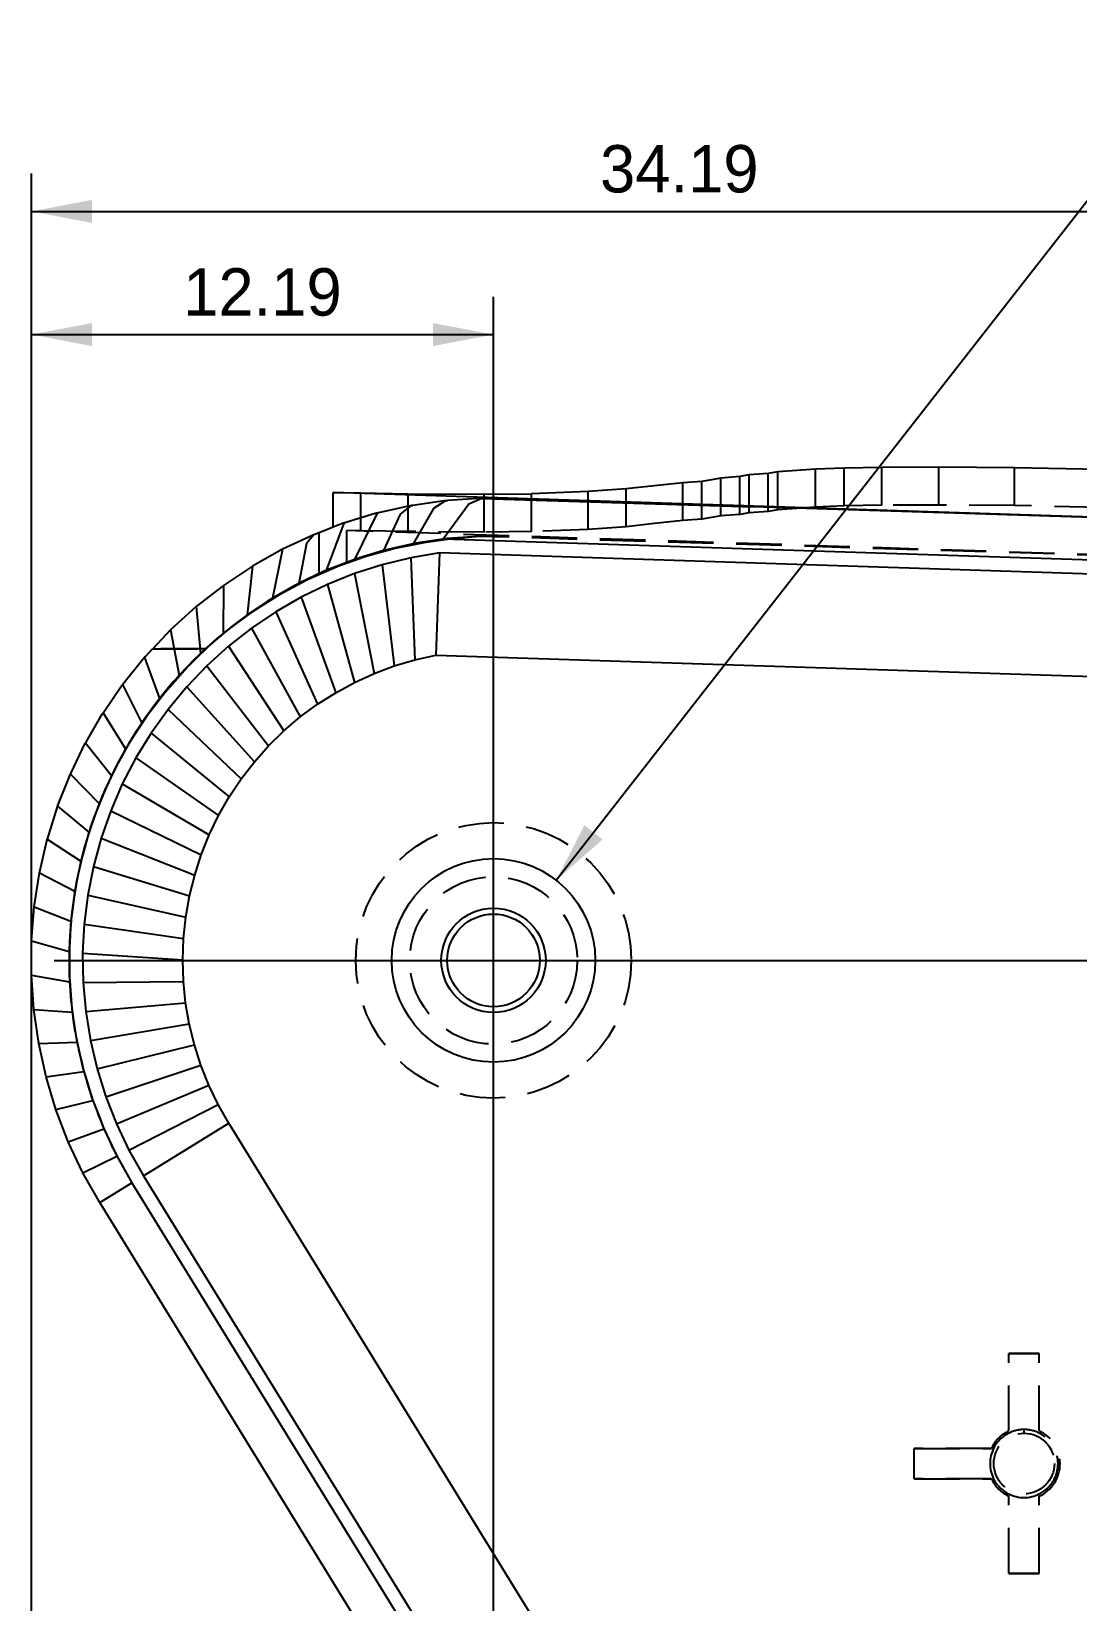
# Model space of a CAD drawing. Header units: millimetres. Extents: x 5 to 853, y 5 to 589.
# Drawn here: x 325.3 to 380.6, y 213.9 to 296.8 of the extents above; entities that cross this region are included whole.
import ezdxf
from ezdxf.enums import TextEntityAlignment as Align

# ---------------------------------------------------------------- set-up
doc = ezdxf.new("R2010")
doc.units = ezdxf.units.MM
doc.linetypes.add('CENTER', pattern=[11.2, 7, -1.4, 1.4, -1.4])
doc.linetypes.add('HIDDEN', pattern=[3.6, 2.4, -1.2])
for name, color, linetype in [('CENTER', 4, 'CENTER'), ('DIM', 3, 'CONTINUOUS'), ('HIDDEN', 8, 'HIDDEN'), ('TEXT', 3, 'CONTINUOUS'), ('VISIBLE', 7, 'CONTINUOUS')]:
    doc.layers.add(name, color=color, linetype=linetype)

msp = doc.modelspace()

# ---------------------------------------------------------------- linework, layer by layer
at = {"layer": 'CENTER'}
for p, q in [((349.726756, 248.939631), (349.726756, 254.709631)), ((342.756756, 247.739631), (348.526756, 247.739631)), ((350.926756, 247.739631), (356.696756, 247.739631)), ((349.726756, 240.769631), (349.726756, 246.539631))]:
    msp.add_line(p, q, dxfattribs=at)
at = {"layer": 'DIM'}
for p, q in [((353.032858, 251.971249), (388.03177, 296.767814)), ((325.339244, 152.985674), (325.339244, 289.267814)), ((325.339244, 287.267814), (393.726756, 287.267814)), ((325.339244, 152.985674), (325.339244, 282.767814)), ((349.726756, 152.985674), (349.726756, 282.767814)), ((325.339244, 280.767814), (349.726756, 280.767814)), ((326.539244, 247.739631), (430.660756, 247.739631))]:
    msp.add_line(p, q, dxfattribs=at)
for points in [[(325.339244, 287.267814), (328.539244, 286.659814), (328.539244, 287.875814)], [(325.339244, 280.767814), (328.539244, 280.159814), (328.539244, 281.375814)], [(349.726756, 280.767814), (346.526756, 281.375814), (346.526756, 280.159814)], [(353.032858, 251.971249), (355.482086, 254.118561), (354.523864, 254.867206)]]:
    msp.add_solid(points, dxfattribs=at)
at = {"layer": 'HIDDEN'}
for p, q in [((364.726756, 271.52193), (364.726756, 273.519636)), ((366.726756, 271.666761), (366.726756, 273.664349)), ((368.226756, 271.722977), (368.226756, 273.720477)), ((370.226756, 271.762992), (370.226756, 273.760375)), ((373.226756, 271.770608), (373.226756, 273.767814)), ((377.226756, 271.745823), (377.226756, 273.742794)), ((359.726756, 270.950221), (359.726756, 272.948221)), ((360.726756, 271.022637), (360.726756, 273.020578)), ((361.726756, 271.199868), (361.726756, 273.19775)), ((362.726756, 271.272283), (362.726756, 273.270107)), ((363.226756, 271.360899), (363.226756, 273.358693)), ((364.226756, 271.433315), (364.226756, 273.43105)), ((342.726756, 270.410939), (342.726756, 272.409939)), ((345.226756, 270.371866), (345.226756, 272.370719)), ((347.228572, 272.000128), (347.120821, 271.992611)), ((363.43927, 271.67), (349.201515, 272.111075)), ((349.226756, 270.347081), (349.226756, 272.345699)), ((351.726756, 270.370897), (351.726756, 272.369367)), ((354.726756, 270.483328), (354.726756, 272.481622)), ((356.726756, 270.628159), (356.726756, 272.626335)), ((343.608362, 271.350148), (343.543045, 271.335616)), ((345.406323, 271.743492), (345.319673, 271.730902)), ((360.726756, 271.022637), (359.726756, 270.950221)), ((361.226756, 271.111252), (360.726756, 271.022637)), ((361.726756, 271.199868), (361.226756, 271.111252)), ((362.726756, 271.272283), (361.726756, 271.199868)), ((363.226756, 271.360899), (362.726756, 271.272283)), ((364.226756, 271.433315), (363.226756, 271.360899)), ((364.726756, 271.52193), (364.226756, 271.433315)), ((365.726756, 271.594346), (364.726756, 271.52193)), ((366.726756, 271.666761), (365.726756, 271.594346)), ((368.226756, 271.722977), (366.726756, 271.666761)), ((370.226756, 271.762992), (368.226756, 271.722977)), ((373.226756, 271.770608), (370.226756, 271.762992)), ((377.226756, 271.745823), (373.226756, 271.770608)), ((381.726756, 271.64719), (377.226756, 271.745823)), ((340.526756, 268.145791), (340.526756, 270.312328)), ((341.844955, 270.822291), (341.80083, 270.808953)), ((342.726756, 270.410939), (341.993423, 270.424218)), ((341.993423, 268.744474), (341.993423, 270.424218)), ((393.726756, 268.748058), (341.993423, 270.424218)), ((345.226756, 270.371866), (342.726756, 270.410939)), ((349.226756, 270.347081), (345.226756, 270.371866)), ((351.726756, 270.370897), (349.226756, 270.347081)), ((354.726756, 270.483328), (351.726756, 270.370897)), ((356.726756, 270.628159), (354.726756, 270.483328)), ((358.226756, 270.78919), (356.726756, 270.628159)), ((359.726756, 270.950221), (358.226756, 270.78919)), ((343.997964, 269.389217), (342.401521, 268.90288)), ((343.947221, 269.373636), (342.40767, 268.900882)), ((343.148283, 269.120507), (343.947221, 269.373636)), ((343.944177, 269.370392), (343.939434, 269.369306)), ((345.537828, 269.735082), (343.944177, 269.370392)), ((343.997964, 269.389217), (343.947221, 269.373636)), ((345.626166, 269.755297), (343.997964, 269.389217)), ((344.723495, 269.541086), (345.537828, 269.735082)), ((345.534815, 269.732209), (345.500691, 269.726981)), ((347.150501, 269.979699), (345.534815, 269.732209)), ((345.626166, 269.755297), (345.537828, 269.735082)), ((347.27708, 269.999088), (345.626166, 269.755297)), ((346.325071, 269.845722), (347.150501, 269.979699)), ((348.776653, 270.106184), (347.08396, 269.97213)), ((347.27708, 269.999088), (347.150501, 269.979699)), ((348.941533, 270.119242), (347.27708, 269.999088)), ((347.297714, 269.965249), (348.776653, 270.106184)), ((348.941533, 270.119242), (348.776653, 270.106184)), ((393.726756, 268.748058), (348.941533, 270.119242)), ((341.993423, 268.744474), (340.757838, 268.257199)), ((342.387146, 268.897289), (340.91325, 268.324093)), ((341.607825, 268.586214), (342.387146, 268.897289)), ((342.401521, 268.90288), (341.993423, 268.744474)), ((342.401521, 268.90288), (342.387146, 268.897289)), ((340.526756, 268.145791), (339.24312, 267.526285)), ((340.757838, 268.257199), (339.463833, 267.641882)), ((340.110327, 267.941042), (340.632685, 268.196911)), ((340.632686, 268.196911), (340.526756, 268.145791)), ((340.757838, 268.257199), (340.632686, 268.196911)), ((339.095964, 267.44125), (337.802631, 266.693888)), ((339.24312, 267.526285), (338.066848, 266.857731)), ((338.663768, 267.188422), (339.095964, 267.44125)), ((339.24312, 267.526285), (339.095964, 267.44125)), ((337.635177, 266.579742), (336.427897, 265.756787)), ((337.802631, 266.693888), (336.729457, 265.975646)), ((337.275852, 266.332355), (337.635177, 266.579742)), ((337.802631, 266.693888), (337.635177, 266.579742)), ((336.243731, 265.610086), (335.126516, 264.720152)), ((336.427897, 265.756787), (335.458518, 265.000137)), ((335.953973, 265.3774), (336.243731, 265.610086)), ((336.427897, 265.756787), (336.243731, 265.610086)), ((335.126516, 264.720152), (334.260549, 263.936191)), ((334.929608, 264.537822), (334.549257, 264.185631)), ((334.705174, 264.328642), (334.929608, 264.537822)), ((335.126516, 264.720152), (334.929608, 264.537822)), ((331.221066, 263.642443), (331.33131, 263.761498)), ((331.724053, 264.185631), (334.545648, 264.185631)), ((334.549257, 264.185631), (331.739655, 264.185631)), ((333.968095, 263.655097), (333.141695, 262.78925)), ((333.968095, 263.655097), (333.822669, 263.500007)), ((334.545648, 264.185631), (333.968095, 263.655097)), ((334.545648, 264.185631), (334.549257, 264.185631)), ((333.822669, 263.500007), (332.826431, 262.437579)), ((333.536104, 263.191672), (333.822669, 263.500007)), ((330.093238, 262.227038), (330.178217, 262.333686)), ((332.668831, 262.242174), (331.778603, 261.138398)), ((332.826431, 262.437579), (332.107694, 261.565184)), ((332.45299, 261.972555), (332.668831, 262.242174)), ((332.826431, 262.437579), (332.668831, 262.242174)), ((331.778603, 261.138398), (331.163851, 260.270258)), ((331.778603, 261.138398), (331.614055, 260.900013)), ((329.073424, 260.731931), (329.135686, 260.823212)), ((331.614055, 260.900013), (330.830435, 259.764768)), ((331.461595, 260.677796), (331.614055, 260.900013)), ((330.664472, 259.481265), (329.987197, 258.324321)), ((330.830435, 259.764768), (330.315011, 258.9111)), ((330.567194, 259.314313), (330.664472, 259.481265)), ((330.830435, 259.764768), (330.664472, 259.481265)), ((328.167233, 259.165347), (328.209654, 259.238681)), ((329.825613, 257.9941), (329.253576, 256.825056)), ((329.987197, 258.324321), (329.565529, 257.49467)), ((329.774538, 257.889395), (329.825613, 257.9941)), ((329.987197, 258.324321), (329.825613, 257.9941)), ((327.379653, 257.535904), (327.405387, 257.589148)), ((329.102375, 256.447069), (328.633649, 255.275301)), ((329.253576, 256.825056), (328.919254, 256.028222)), ((329.087833, 256.410671), (329.102375, 256.447069)), ((329.253576, 256.825056), (329.102375, 256.447069)), ((326.715014, 255.852567), (326.727452, 255.884068)), ((328.633649, 255.275301), (328.379503, 254.519266)), ((328.633649, 255.275301), (328.510575, 254.885696)), ((328.498998, 254.849048), (328.130862, 253.683666)), ((326.176975, 254.124598), (326.179672, 254.13326)), ((328.130862, 253.683666), (327.949048, 252.975533)), ((328.130862, 253.683666), (328.045515, 253.32149)), ((328.019049, 253.209176), (327.74801, 252.058992)), ((327.74801, 252.058992), (327.630102, 251.40493)), ((327.74801, 252.058992), (327.69546, 251.726771)), ((327.665408, 251.536785), (327.487223, 250.410305)), ((327.487223, 250.410305), (327.424305, 249.815505)), ((327.487223, 250.410305), (327.462452, 250.110116)), ((327.440271, 249.841321), (327.34995, 248.746762)), ((327.34995, 248.746762), (327.332717, 248.215402)), ((327.34995, 248.746762), (327.347875, 248.48021)), ((327.345166, 248.13224), (327.336955, 247.077606)), ((327.336955, 247.077606), (327.352454, 246.845801)), ((327.336955, 247.077606), (327.355811, 246.61282)), ((327.381001, 246.418855), (327.448313, 245.41211)), ((327.448313, 245.41211), (327.47626, 245.215656)), ((327.448313, 245.41211), (327.493475, 245.015972)), ((327.54818, 244.710096), (327.683406, 243.759526)), ((327.683406, 243.759526), (327.718711, 243.598517)), ((327.683406, 243.759526), (327.745005, 243.433042)), ((327.84688, 243.013994), (328.040928, 242.129035)), ((328.040928, 242.129035), (328.078578, 242.003052)), ((328.040928, 242.129035), (328.109116, 241.87214)), ((328.277802, 241.336421), (328.518894, 240.529696)), ((328.518894, 240.529696), (328.553998, 240.437815)), ((328.518894, 240.529696), (328.583944, 240.341268)), ((328.84472, 239.676894), (329.114649, 238.970393)), ((329.114649, 238.970393), (329.142483, 238.911193)), ((329.114649, 238.970393), (329.167058, 238.848272)), ((329.567193, 238.007876), (329.824885, 237.459789)), ((329.824885, 237.459789), (329.840933, 237.43137)), ((329.824885, 237.459789), (329.855471, 237.400802)), ((376.926756, 222.909), (376.926756, 226.985631)), ((376.926756, 226.985631), (378.526756, 226.985631)), ((376.926756, 222.909), (376.926756, 226.985631)), ((378.526756, 226.985631), (376.926756, 226.985631)), ((378.526756, 222.909), (378.526756, 226.985631)), ((378.526756, 222.909), (378.526756, 226.985631)), ((377.726756, 222.785631), (377.726756, 222.980753)), ((371.926756, 220.385631), (371.926756, 221.985631)), ((371.926756, 221.985631), (376.003387, 221.985631)), ((371.926756, 220.385631), (371.926756, 221.985631)), ((376.003387, 221.985631), (371.926756, 221.985631)), ((371.926756, 220.385631), (376.003387, 220.385631)), ((376.003387, 220.385631), (371.926756, 220.385631)), ((376.926756, 215.385631), (376.926756, 219.462262)), ((376.926756, 215.385631), (376.926756, 219.462262)), ((378.526756, 215.385631), (378.526756, 219.462262)), ((378.526756, 215.385631), (378.526756, 219.462262)), ((376.926756, 215.385631), (378.526756, 215.385631)), ((378.526756, 215.385631), (376.926756, 215.385631))]:
    msp.add_line(p, q, dxfattribs=at)
for centre, radius in [((349.726756, 247.739631), 7.27), ((349.726756, 247.739631), 7.27), ((349.726756, 247.739631), 4.42), ((349.726756, 247.739631), 4.42), ((377.726756, 221.185631), 1.6)]:
    msp.add_circle(centre, radius, dxfattribs=at)
for radius, start, end in [(1.795122, 90, 116.465072), (1.795122, 63.534928, 90), (1.9, 114.901062, 155.098938), (1.9, 114.901062, 155.098938), (1.795122, 116.465072, 153.534928), (1.9, 294.901062, 65.098938), (1.9, 294.901062, 65.098938), (1.795122, 296.465072, 63.534928), (1.795122, 153.534928, 206.465072), (1.9, 204.901062, 245.098938), (1.9, 204.901062, 245.098938), (1.795122, 206.465072, 243.534928), (1.795122, 243.534928, 296.465072)]:
    msp.add_arc((377.726756, 221.185631), radius, start, end, dxfattribs=at)
at = {"layer": 'VISIBLE'}
for p, q in [((364.726756, 273.519636), (364.226756, 273.43105)), ((365.726756, 273.591993), (364.726756, 273.519636)), ((366.726756, 273.664349), (365.726756, 273.591993)), ((368.226756, 273.720477), (366.726756, 273.664349)), ((370.226756, 273.760375), (368.226756, 273.720477)), ((373.226756, 273.767814), (370.226756, 273.760375)), ((377.226756, 273.742794), (373.226756, 273.767814)), ((381.726756, 273.643896), (377.226756, 273.742794)), ((358.226756, 272.787278), (356.726756, 272.626335)), ((359.726756, 272.948221), (358.226756, 272.787278)), ((360.726756, 273.020578), (359.726756, 272.948221)), ((361.226756, 273.109164), (360.726756, 273.020578)), ((361.726756, 273.19775), (361.226756, 273.109164)), ((362.726756, 273.270107), (361.726756, 273.19775)), ((363.226756, 273.358693), (362.726756, 273.270107)), ((364.226756, 273.43105), (363.226756, 273.358693)), ((393.726756, 270.733576), (341.260089, 272.436583)), ((341.260089, 270.60034), (341.260089, 272.436583)), ((341.260089, 272.436583), (342.726756, 272.409939)), ((342.726756, 272.409939), (345.226756, 272.370719)), ((345.226756, 272.370719), (349.226756, 272.345699)), ((347.120821, 271.992611), (345.47165, 271.752984)), ((347.196506, 271.998098), (346.564743, 271.588269)), ((348.431529, 271.809979), (347.071684, 269.970292)), ((347.120821, 271.992611), (347.196506, 271.998098)), ((347.196506, 271.998098), (347.303906, 272.005384)), ((347.303906, 272.005384), (347.228572, 272.000128)), ((348.936462, 272.119287), (347.303906, 272.005384)), ((349.107334, 272.117638), (348.431529, 271.809979)), ((348.936462, 272.119287), (349.107334, 272.117638)), ((349.201515, 272.111075), (348.936462, 272.119287)), ((349.107334, 272.117638), (363.43927, 271.67)), ((349.226756, 272.345699), (351.726756, 272.369367)), ((354.726756, 272.481622), (351.726756, 272.369367)), ((356.726756, 272.626335), (354.726756, 272.481622)), ((343.543045, 271.335616), (341.883754, 270.83402)), ((343.587978, 271.345696), (342.397866, 268.897117)), ((343.543045, 271.335616), (343.587978, 271.345696)), ((343.587978, 271.345696), (343.661513, 271.361974)), ((343.661513, 271.361974), (343.608362, 271.350148)), ((345.319673, 271.730902), (343.661513, 271.361974)), ((344.808856, 271.284056), (343.928945, 269.366119)), ((345.379923, 271.739795), (344.808856, 271.284056)), ((345.319673, 271.730902), (345.379923, 271.739795)), ((345.379923, 271.739795), (345.47165, 271.752984)), ((345.47165, 271.752984), (345.406323, 271.743492)), ((346.564743, 271.588269), (345.489548, 269.724451)), ((393.726756, 270.731716), (363.43927, 271.67)), ((340.249972, 270.207616), (338.594997, 269.435371)), ((340.249972, 270.207616), (339.850802, 269.746718)), ((340.526756, 270.312328), (340.249972, 270.207616)), ((341.260089, 270.60034), (340.526756, 270.312328)), ((341.830841, 270.818066), (340.904154, 268.319829)), ((341.80083, 270.808953), (341.260089, 270.60034)), ((341.80083, 270.808953), (341.830841, 270.818066)), ((341.830841, 270.818066), (341.883754, 270.83402)), ((341.883754, 270.83402), (341.844955, 270.822291)), ((338.594997, 269.435371), (337.002459, 268.541429)), ((338.594997, 269.435371), (338.059205, 266.852706)), ((339.850802, 269.746718), (339.455459, 267.637198)), ((342.431268, 268.908098), (344.723495, 269.541086)), ((343.928945, 269.366119), (342.431268, 268.908098)), ((343.939434, 269.369306), (343.928945, 269.366119)), ((345.489548, 269.724451), (343.939434, 269.369306)), ((343.944177, 269.370392), (346.325071, 269.845722)), ((345.500691, 269.726981), (345.489548, 269.724451)), ((347.071684, 269.970292), (345.500691, 269.726981)), ((345.534815, 269.732209), (347.297714, 269.965249)), ((347.08396, 269.97213), (347.071684, 269.970292)), ((393.726756, 268.470744), (347.08396, 269.97213)), ((337.002459, 268.541429), (335.481291, 267.530804)), ((337.002459, 268.541429), (336.722547, 265.970357)), ((339.539402, 267.67745), (341.607825, 268.586214)), ((340.963758, 268.343586), (343.148283, 269.120507)), ((342.397866, 268.897117), (340.963758, 268.343586)), ((343.85838, 268.622227), (342.390048, 268.152698)), ((342.40767, 268.900882), (342.397866, 268.897117)), ((342.431268, 268.908098), (342.40767, 268.900882)), ((345.35635, 268.986283), (343.85838, 268.622227)), ((343.85838, 268.622227), (344.484461, 263.279205)), ((346.876395, 269.24303), (345.35635, 268.986283)), ((345.35635, 268.986283), (345.569994, 263.604099)), ((346.876395, 269.24303), (346.675371, 263.85326)), ((393.726756, 267.725085), (346.876395, 269.24303)), ((338.165226, 266.912951), (340.110327, 267.941042)), ((339.539402, 267.67745), (339.463833, 267.641882)), ((340.904154, 268.319829), (339.539402, 267.67745)), ((340.91325, 268.324093), (340.904154, 268.319829)), ((340.963758, 268.343586), (340.91325, 268.324093)), ((342.390048, 268.152698), (340.958773, 267.58007)), ((342.390048, 268.152698), (343.423952, 262.880129)), ((335.481291, 267.530804), (334.040025, 266.409165)), ((335.481291, 267.530804), (335.452335, 264.994659)), ((336.848011, 266.053838), (338.663768, 267.188422)), ((338.059205, 266.852706), (336.848011, 266.053838)), ((338.066848, 266.857731), (338.059205, 266.852706)), ((338.165226, 266.912951), (338.066848, 266.857731)), ((339.455459, 267.637198), (338.165226, 266.912951)), ((339.571781, 266.907234), (338.23608, 266.137588)), ((339.463833, 267.641882), (339.455459, 267.637198)), ((340.958773, 267.58007), (339.571781, 266.907234)), ((339.571781, 266.907234), (341.398118, 261.867398)), ((340.958773, 267.58007), (342.393532, 262.408777)), ((334.040025, 266.409165), (332.686746, 265.182803)), ((334.040025, 266.409165), (334.25508, 263.930597)), ((335.59426, 265.104324), (337.275852, 266.332355)), ((336.848011, 266.053838), (336.729457, 265.975646)), ((338.23608, 266.137588), (336.958414, 265.27502)), ((338.23608, 266.137588), (340.442463, 261.258577)), ((332.686746, 265.182803), (331.739655, 264.185631)), ((332.686746, 265.182803), (333.13692, 262.78361)), ((334.410162, 264.069064), (335.953973, 265.3774)), ((336.722547, 265.970357), (335.59426, 265.104324)), ((336.958414, 265.27502), (335.745238, 264.323887)), ((336.729457, 265.975646), (336.722547, 265.970357)), ((336.958414, 265.27502), (339.531129, 260.585221)), ((335.452335, 264.994659), (334.410162, 264.069064)), ((335.458518, 265.000137), (335.452335, 264.994659)), ((335.59426, 265.104324), (335.458518, 265.000137)), ((330.217678, 262.383208), (331.221066, 263.642443)), ((331.221066, 263.642443), (331.303723, 263.73224)), ((331.303723, 263.73224), (331.370372, 263.803682)), ((331.303723, 263.73224), (332.103589, 261.559565)), ((331.33131, 263.761498), (331.370185, 263.803481)), ((331.370185, 263.803481), (331.724053, 264.185631)), ((331.370372, 263.803682), (331.370185, 263.803481)), ((331.724053, 264.185631), (331.739655, 264.185631)), ((333.301571, 262.953138), (334.705174, 264.328642)), ((334.25508, 263.930597), (333.301571, 262.953138)), ((334.260549, 263.936191), (334.25508, 263.930597)), ((334.410162, 264.069064), (334.260549, 263.936191)), ((335.745238, 264.323887), (334.602677, 263.288991)), ((335.745238, 264.323887), (338.668465, 259.850544)), ((344.484461, 263.279205), (345.569994, 263.604099)), ((345.569994, 263.604099), (346.675371, 263.85326)), ((346.675371, 263.85326), (393.726756, 262.328796)), ((332.273965, 261.762017), (333.536104, 263.191672)), ((333.13692, 262.78361), (332.273965, 261.762017)), ((333.141695, 262.78925), (333.13692, 262.78361)), ((333.301571, 262.953138), (333.141695, 262.78925)), ((334.602677, 263.288991), (333.536504, 262.175561)), ((334.602677, 263.288991), (337.858591, 259.058052)), ((342.393532, 262.408777), (343.423952, 262.880129)), ((343.423952, 262.880129), (344.484461, 263.279205)), ((329.172588, 260.877312), (330.093238, 262.227038)), ((330.093238, 262.227038), (330.155431, 262.305539)), ((330.155431, 262.305539), (330.217678, 262.383208)), ((330.155431, 262.305539), (331.160387, 260.264722)), ((330.178217, 262.333686), (330.217678, 262.383208)), ((331.332431, 260.501543), (332.45299, 261.972555)), ((333.536504, 262.175561), (332.552103, 260.98922)), ((333.536504, 262.175561), (337.105372, 258.21153)), ((340.442463, 261.258577), (341.398118, 261.867398)), ((341.398118, 261.867398), (342.393532, 262.408777)), ((332.103589, 261.559565), (331.332431, 260.501543)), ((332.107694, 261.565184), (332.103589, 261.559565)), ((332.273965, 261.762017), (332.107694, 261.565184)), ((339.531129, 260.585221), (340.442463, 261.258577)), ((328.241113, 259.293067), (329.073424, 260.731931)), ((329.073424, 260.731931), (329.117831, 260.797392)), ((329.117831, 260.797392), (329.172588, 260.877312)), ((329.117831, 260.797392), (330.312151, 258.905706)), ((329.135686, 260.823212), (329.172588, 260.877312)), ((330.481633, 259.177892), (331.461595, 260.677796)), ((331.160387, 260.264722), (330.481633, 259.177892)), ((331.163851, 260.270258), (331.160387, 260.264722)), ((331.332431, 260.501543), (331.163851, 260.270258)), ((332.552103, 260.98922), (331.654446, 259.735959)), ((332.552103, 260.98922), (336.412404, 257.315018)), ((338.668465, 259.850544), (339.531129, 260.585221)), ((331.654446, 259.735959), (330.848066, 258.422108)), ((331.654446, 259.735959), (335.782995, 256.372795)), ((337.858591, 259.058052), (338.668465, 259.850544)), ((327.428976, 257.637951), (328.167233, 259.165347)), ((328.167233, 259.165347), (328.19667, 259.216494)), ((328.19667, 259.216494), (328.241113, 259.293067)), ((328.19667, 259.216494), (329.563233, 257.489471)), ((328.209654, 259.238681), (328.241113, 259.293067)), ((329.725793, 257.797547), (330.567194, 259.314313)), ((330.312151, 258.905706), (329.725793, 257.797547)), ((330.315011, 258.9111), (330.312151, 258.905706)), ((330.481633, 259.177892), (330.315011, 258.9111)), ((337.105372, 258.21153), (337.858591, 259.058052)), ((329.068672, 256.36726), (329.774538, 257.889395)), ((329.725793, 257.797547), (329.565529, 257.49467)), ((330.848066, 258.422108), (330.137037, 257.054304)), ((330.848066, 258.422108), (335.220149, 255.38936)), ((336.412404, 257.315018), (337.105372, 258.21153)), ((326.741446, 255.919511), (327.379653, 257.535904)), ((327.379653, 257.535904), (327.396999, 257.571951)), ((327.396999, 257.571951), (327.428976, 257.637951)), ((327.396999, 257.571951), (328.917477, 256.023267)), ((327.405387, 257.589148), (327.428976, 257.637951)), ((329.563233, 257.489471), (329.068672, 256.36726)), ((330.137037, 257.054304), (329.524949, 255.639454)), ((329.565529, 257.49467), (329.563233, 257.489471)), ((330.137037, 257.054304), (334.726554, 254.369408)), ((335.782995, 256.372795), (336.412404, 257.315018)), ((328.513552, 254.894018), (329.087833, 256.410671)), ((329.068672, 256.36726), (328.919254, 256.028222)), ((335.220149, 255.38936), (335.782995, 256.372795)), ((326.183388, 254.145195), (326.715014, 255.852567)), ((326.715014, 255.852567), (326.723145, 255.873229)), ((326.723145, 255.873229), (326.741446, 255.919511)), ((326.723145, 255.873229), (328.378198, 254.514598)), ((326.727452, 255.884068), (326.741446, 255.919511)), ((328.917477, 256.023267), (328.513552, 254.894018)), ((328.919254, 256.028222), (328.917477, 256.023267)), ((329.524949, 255.639454), (329.014895, 254.184704)), ((329.524949, 255.639454), (334.304566, 253.317807)), ((334.726554, 254.369408), (335.220149, 255.38936)), ((328.063224, 253.384998), (328.498998, 254.849048)), ((328.378198, 254.514598), (328.063224, 253.384998)), ((328.379503, 254.519266), (328.378198, 254.514598)), ((328.513552, 254.894018), (328.379503, 254.519266)), ((328.510575, 254.885696), (328.498998, 254.849048)), ((325.768494, 252.361501), (326.176975, 254.124598)), ((326.176975, 254.124598), (326.178683, 254.130091)), ((326.178683, 254.130091), (326.183388, 254.145195)), ((326.178683, 254.130091), (327.948163, 252.971189)), ((326.179672, 254.13326), (326.183388, 254.145195)), ((329.014895, 254.184704), (328.609449, 252.697403)), ((329.014895, 254.184704), (333.956198, 252.239577)), ((334.304566, 253.317807), (334.726554, 254.369408)), ((327.719982, 251.847528), (328.019049, 253.209176)), ((327.948163, 252.971189), (327.719982, 251.847528)), ((327.949048, 252.975533), (327.948163, 252.971189)), ((328.063224, 253.384998), (327.949048, 252.975533)), ((328.045515, 253.32149), (328.019049, 253.209176)), ((333.956198, 252.239577), (334.304566, 253.317807)), ((325.49182, 250.572977), (325.768494, 252.361501)), ((325.768494, 252.361501), (327.629584, 251.400943)), ((328.609449, 252.697403), (328.310661, 251.185062)), ((328.609449, 252.697403), (333.683115, 251.139866)), ((333.683115, 251.139866), (333.956198, 252.239577)), ((327.485617, 250.289031), (327.665408, 251.536785)), ((327.629584, 251.400943), (327.485617, 250.289031)), ((327.630102, 251.40493), (327.629584, 251.400943)), ((327.719982, 251.847528), (327.630102, 251.40493)), ((327.69546, 251.726771), (327.665408, 251.536785)), ((328.310661, 251.185062), (328.120038, 249.655319)), ((328.310661, 251.185062), (333.48662, 250.023923)), ((333.48662, 250.023923), (333.683115, 251.139866)), ((325.348473, 248.768865), (325.49182, 250.572977)), ((325.49182, 250.572977), (327.424097, 249.8119)), ((327.485617, 250.289031), (327.424305, 249.815505)), ((349.726756, 250.186143), (349.726756, 250.49312)), ((327.361426, 248.716966), (327.440271, 249.841321)), ((327.424097, 249.8119), (327.361426, 248.716966)), ((327.424305, 249.815505), (327.424097, 249.8119)), ((327.462452, 250.110116), (327.440271, 249.841321)), ((328.120038, 249.655319), (328.038544, 248.1159)), ((328.120038, 249.655319), (333.367651, 248.897075)), ((333.367651, 248.897075), (333.48662, 250.023923)), ((325.339244, 246.959091), (325.348473, 248.768865)), ((325.348473, 248.768865), (327.332762, 248.212199)), ((327.361426, 248.716966), (327.332717, 248.215402)), ((333.326775, 247.764702), (333.367651, 248.897075)), ((327.332717, 248.215402), (327.332762, 248.212199)), ((327.332762, 248.212199), (327.348233, 247.138748)), ((327.347875, 248.48021), (327.345166, 248.13224)), ((327.348233, 247.138748), (327.345166, 248.13224)), ((328.038544, 248.1159), (328.066591, 246.574581)), ((328.038544, 248.1159), (333.326775, 247.764702)), ((325.464182, 245.153612), (325.339244, 246.959091)), ((325.339244, 246.959091), (327.356051, 246.610033)), ((327.348233, 247.138748), (327.355811, 246.61282)), ((333.364189, 246.63221), (333.326775, 247.764702)), ((327.352454, 246.845801), (327.381001, 246.418855)), ((327.355811, 246.61282), (327.356051, 246.610033)), ((327.356051, 246.610033), (327.446435, 245.561619)), ((327.446435, 245.561619), (327.381001, 246.418855)), ((328.066591, 246.574581), (333.364189, 246.63221)), ((328.066591, 246.574581), (328.204036, 245.039146)), ((333.479712, 245.505004), (333.364189, 246.63221)), ((327.446435, 245.561619), (327.493475, 245.015972)), ((328.204036, 245.039146), (333.479712, 245.505004)), ((333.672795, 244.388465), (333.479712, 245.505004)), ((325.722601, 243.362359), (325.464182, 245.153612)), ((325.464182, 245.153612), (327.49385, 245.013608)), ((327.47626, 245.215656), (327.54818, 244.710096)), ((327.493475, 245.015972), (327.49385, 245.013608)), ((327.49385, 245.013608), (327.656116, 243.992441)), ((327.656116, 243.992441), (327.54818, 244.710096)), ((328.204036, 245.039146), (328.450186, 243.517351)), ((327.656116, 243.992441), (327.745005, 243.433042)), ((328.450186, 243.517351), (333.672795, 244.388465)), ((333.942514, 243.287924), (333.672795, 244.388465)), ((325.722601, 243.362359), (327.745457, 243.431102)), ((326.113078, 241.595188), (325.722601, 243.362359)), ((327.718711, 243.598517), (327.84688, 243.013994)), ((327.745005, 243.433042), (327.745457, 243.431102)), ((327.745457, 243.431102), (327.977296, 242.437236)), ((327.977296, 242.437236), (327.84688, 243.013994)), ((328.450186, 243.517351), (328.803797, 242.016881)), ((328.803797, 242.016881), (333.942514, 243.287924)), ((334.287583, 242.208634), (333.942514, 243.287924)), ((327.977296, 242.437236), (328.109116, 241.87214)), ((328.078578, 242.003052), (328.277802, 241.336421)), ((328.803797, 242.016881), (329.263084, 240.545315)), ((329.263084, 240.545315), (334.287583, 242.208634)), ((334.706354, 241.155748), (334.287583, 242.208634)), ((326.113078, 241.595188), (328.109587, 241.870621)), ((326.633465, 239.86182), (326.113078, 241.595188)), ((328.109116, 241.87214), (328.109587, 241.870621)), ((328.109587, 241.870621), (328.410632, 240.900036)), ((328.410632, 240.900036), (328.277802, 241.336421)), ((329.825726, 239.110086), (334.706354, 241.155748)), ((335.196829, 240.134291), (334.706354, 241.155748)), ((326.633465, 239.86182), (328.584377, 240.340159)), ((328.410632, 240.900036), (328.583944, 240.341268)), ((328.553998, 240.437815), (328.84472, 239.676894)), ((328.583944, 240.341268), (328.584377, 240.340159)), ((328.584377, 240.340159), (328.95976, 239.379035)), ((329.263084, 240.545315), (329.825726, 239.110086)), ((327.2809, 238.171792), (326.633465, 239.86182)), ((328.95976, 239.379035), (328.84472, 239.676894)), ((330.488882, 237.718441), (335.196829, 240.134291)), ((335.756665, 239.14914), (335.196829, 240.134291)), ((327.2809, 238.171792), (329.167399, 238.847555)), ((328.95976, 239.379035), (329.167058, 238.848272)), ((329.142483, 238.911193), (329.567193, 238.007876)), ((329.167058, 238.848272), (329.167399, 238.847555)), ((329.167399, 238.847555), (329.643018, 237.84751)), ((329.825726, 239.110086), (330.488882, 237.718441)), ((331.249203, 236.37741), (335.756665, 239.14914)), ((379.756665, 167.59514), (335.756665, 239.14914)), ((328.051821, 236.534401), (327.2809, 238.171792)), ((329.643018, 237.84751), (329.567193, 238.007876)), ((329.643018, 237.84751), (329.855471, 237.400802)), ((328.051821, 236.534401), (329.855666, 237.400457)), ((329.840933, 237.43137), (330.645656, 236.006277)), ((329.855471, 237.400802), (329.855666, 237.400457)), ((329.855666, 237.400457), (330.645656, 236.006277)), ((330.488882, 237.718441), (331.249203, 236.37741)), ((328.941986, 234.958656), (328.051821, 236.534401)), ((331.249203, 236.37741), (375.249203, 164.82341)), ((328.941986, 234.958656), (330.645656, 236.006277)), ((330.645656, 236.006277), (374.645656, 164.452277)), ((372.941986, 163.404656), (328.941986, 234.958656))]:
    msp.add_line(p, q, dxfattribs=at)
for radius in [5.37, 2.753488, 2.446512]:
    msp.add_circle((349.726756, 247.739631), radius, dxfattribs=at)

# ---------------------------------------------------------------- texts
at = {"layer": 'TEXT'}
for s, p in [('34.19', (359.533, 288.267814)), ('12.19', (337.533, 281.767814))]:
    msp.add_text(s, height=2.5, dxfattribs=at).set_placement(p, align=Align.CENTER)

doc.saveas('drawing.dxf')
